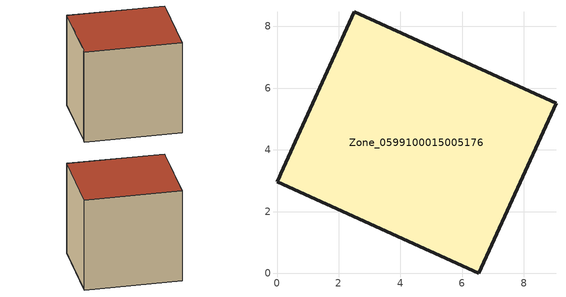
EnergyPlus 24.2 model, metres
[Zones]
Zone_0599100015005176
 floor ground (C_G): 0.08,3.15 0.12,3.22 2.51,8.48 9.04,5.51 6.53,0 0,2.97 z0.78
 wall outside (C_F): 6.53,0 9.04,5.51 2.51,8.48 0.12,3.22 0.08,3.15 0,2.97 6.53,0 z0.78:8
 roof outside (C_R): 0.12,3.22 0.08,3.15 0,2.97 6.53,0 9.04,5.51 2.51,8.48 z8
[BUILDING]
Pand.0599100015005176: North Axis=0; Terrain=City; Loads Convergence Tolerance Value=0.04; Temperature Convergence Tolerance Value=0.4; Solar Distribution=FullExterior; Maximum Number of Warmup Days=25; Minimum Number of Warmup Days=1
[Site:Location]
Rotterdam.The.Hague.AP_ZH_NLD Design_Conditions: Latitude=51.96; Longitude=4.45; Time Zone=1; Elevation=-4.5
[SITE:GROUNDTEMPERATURE:BUILDINGSURFACE]
18, 18, 18, 18, 18, 18, 18, 18, 18, 18, 18, 18
[MATERIAL] Thermal Absorptance=0.9; Solar Absorptance=0.7; Visible Absorptance=0.7
Name | Roughness | Thickness | Conductivity | Density | Specific Heat
G.TI.1965-1974 | MediumSmooth | 0.15 | 0.882353 | 540 | 1210
F.TI.1965-1974 | Rough | 0.3 | 0.697674 | 1920 | 840
R.TI.1965-1974 | MediumRough | 0.2 | 0.232558 | 1500 | 1000
[CONSTRUCTION]
C_G: G.TI.1965-1974
C_F: F.TI.1965-1974
C_R: R.TI.1965-1974
[ZONE]
Zone_0599100015005176: Type=1; Multiplier=1; Ceiling Height=Autocalculate; Volume=Autocalculate; Floor Area=autocalculate; Part of Total Floor Area=Yes
[ZONEINFILTRATION:DESIGNFLOWRATE]
Infil_Zone_0599100015005176: Zone or ZoneList or Space or SpaceList=Zone_0599100015005176; Schedule=AlwaysOn; Design Flow Rate Calculation Method=Flow/Area; Flow Rate per Floor Area=0.003; Constant Term Coefficient=1; Temperature Term Coefficient=0; Velocity Term Coefficient=0; Velocity Squared Term Coefficient=0
[HVACTEMPLATE:ZONE:IDEALLOADSAIRSYSTEM]
Zone_0599100015005176: Maximum Heating Supply Air Temperature=50; Minimum Cooling Supply Air Temperature=13; Maximum Heating Supply Air Humidity Ratio=0.0156; Minimum Cooling Supply Air Humidity Ratio=0.0077; Heating Limit=NoLimit; Cooling Limit=NoLimit; Dehumidification Control Type=ConstantSensibleHeatRatio; Cooling Sensible Heat Ratio=0.7; Dehumidification Setpoint=60; Humidification Control Type=None; Humidification Setpoint=30; Outdoor Air Method=None; Outdoor Air Flow Rate per Person=0.00944; Outdoor Air Flow Rate per Zone Floor Area=0; Outdoor Air Flow Rate per Zone=0; Demand Controlled Ventilation Type=None; Outdoor Air Economizer Type=NoEconomizer; Heat Recovery Type=None; Sensible Heat Recovery Effectiveness=0.7; Latent Heat Recovery Effectiveness=0.65
[ZONECONTROL:THERMOSTAT]
ThermostatControl_Zone_0599100015005176: Zone or ZoneList=Zone_0599100015005176; Control Type Schedule=DualSetpointControlType; Control 1=Thermostat_Zone_0599100015005176; Temperature Difference Between Cutout And Setpoint=0
[THERMOSTATSETPOINT:DUALSETPOINT]
Thermostat_Zone_0599100015005176: Heating Setpoint Temperature Schedule=HeatingSetpoint_Zone_0599100015005176; Cooling Setpoint Temperature Schedule=CoolingSetpoint_Zone_0599100015005176
[SCHEDULE:COMPACT]
HeatingSetpoint_Zone_0599100015005176: Through: 12/31, For: AllDays, Until: 24:00, 21
CoolingSetpoint_Zone_0599100015005176: Through: 12/31, For: AllDays, Until: 24:00, 24
DualSetpointControlType: Through: 12/31, For: AllDays, Until: 24:00, 4
AlwaysOn: Through: 12/31, For: AllDays, Until: 24:00, 1
